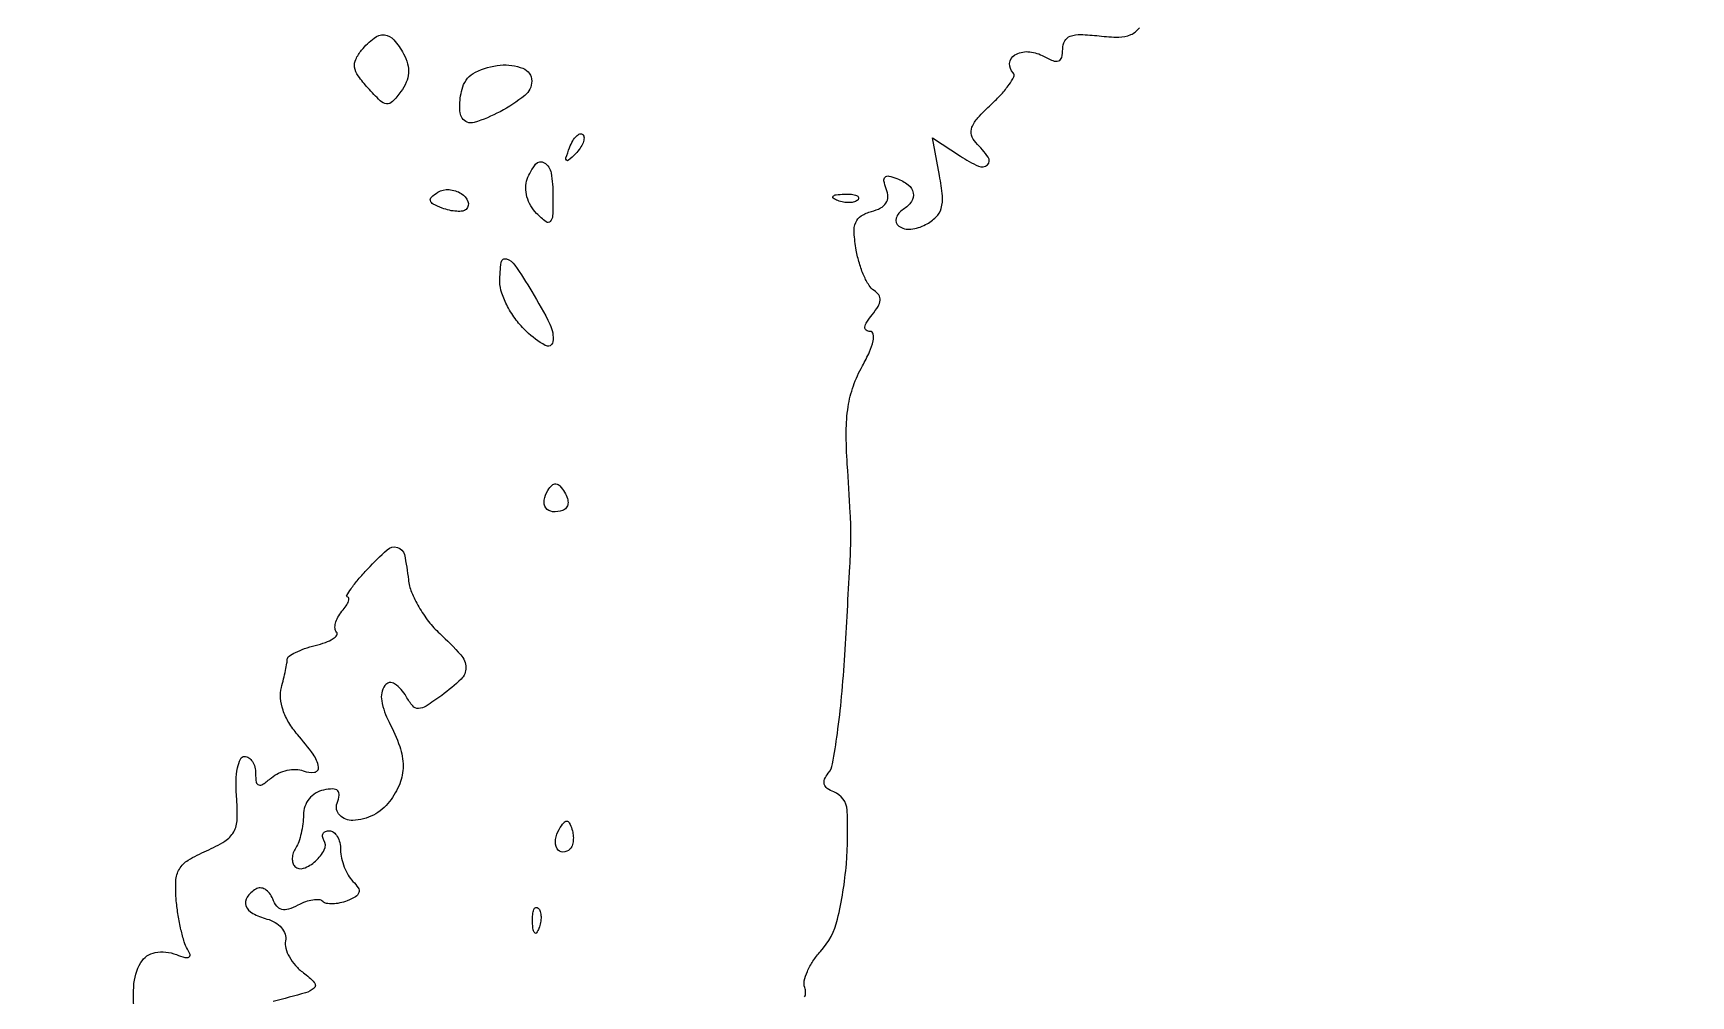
# Model space of a CAD drawing. Extents: x 0 to 4160, y 0 to 3120.
# Drawn here: x 288.1 to 444.2, y 2606.5 to 2697.1 of the extents above; entities that cross this region are included whole.
import ezdxf

# ---------------------------------------------------------------- set-up
doc = ezdxf.new("R2010")
doc.units = 0

msp = doc.modelspace()

# ---------------------------------------------------------------- linework, layer by layer
for points in [[(4159.499279, 606.274193, 0.000001), (4159.667734, 974.478125, 0.000057)], [(757.647081, 3119.740147, 0.000002), (520.492565, 3119.487217, 0.4139)], [(1964.75, 0.149832, 0.000016), (2717.930904, 0.232101, 0.000028), (3351.473438, 0.357111)], [(360.692286, 2606.367188, 0.130682), (360.79683, 2606.772712, 0.085772), (360.710614, 2607.25, -0.143487), (360.66981, 2607.878752, -0.048306), (360.958971, 2608.760888, -0.043343), (361.487046, 2609.72769, -0.037716), (362.196499, 2610.638131, 0.126625), (363.797958, 2613.673815, 0.037827), (364.627802, 2618.885203, 0.034212), (364.697902, 2623.929917, 0.295661), (363.435729, 2625.663037, -0.063584), (362.832842, 2625.98725, -0.167648), (362.552486, 2626.381463, -0.175599), (362.581515, 2626.851566, -0.070968), (362.922901, 2627.407101, 0.130878), (363.332798, 2628.295119, 0.008263), (363.78258, 2631.161567, 0.011707), (364.186817, 2634.639629, 0.008408), (364.481798, 2638.540318, 0.000616), (364.960164, 2646.860353, 0.010742), (365.05426, 2649.569631, 0.017403), (365.003585, 2651.918588, 0.002789), (364.719463, 2656.498875, -0.017271), (364.618407, 2659.560827, -0.037721), (364.798809, 2661.900531, -0.046169), (365.289829, 2663.867513, -0.043741), (366.139785, 2665.748875, 0.021067), (366.81167, 2667.072789, 0.052387), (367.155865, 2668.101693, 0.103869), (367.163111, 2668.751503, 0.357948), (366.860471, 2669, -0.157726), (366.49407, 2669.118531, -0.274874), (366.3712, 2669.402357, -0.114378), (366.550373, 2669.884629, -0.027317), (367.063253, 2670.576215, 0.035415), (367.623929, 2671.35839, 0.11902), (367.817268, 2671.953351, 0.17532), (367.684149, 2672.434644, 0.100403), (367.239461, 2672.852005, -0.117749), (366.766579, 2673.327346, -0.03327), (366.279128, 2674.259392, -0.031559), (365.852778, 2675.419251, -0.028702), (365.559771, 2676.66073, -0.026212), (365.358854, 2678.299781, -0.112855), (365.509742, 2679.264185, -0.162616), (366.027454, 2679.875888, -0.072688), (367.010135, 2680.292399, 0.058081), (367.85162, 2680.620533, 0.127285), (368.358059, 2681.083934, 0.147811), (368.532781, 2681.684667, 0.089223), (368.392786, 2682.4188, -0.038606), (368.170982, 2683.164161, -0.256053), (368.277838, 2683.523195, -0.253841), (368.639122, 2683.628261, -0.038077), (369.388659, 2683.404352, -0.07451), (370.461244, 2682.797116, -0.178227), (370.935347, 2682.030984, -0.20722), (370.765813, 2681.224745, -0.100665), (369.983688, 2680.489919, 0.169384), (369.316086, 2679.667116, 0.342224), (369.558666, 2678.918611, 0.176157), (370.703089, 2678.627374, 0.098278), (372.095869, 2679.051307, 0.069311), (373.070298, 2679.761475, 0.132354), (373.564319, 2680.58671, 0.092682), (373.671327, 2681.754134, 0.023008), (373.403361, 2683.663436), (372.736362, 2687.218848), (375.368181, 2685.494414, 0.036199), (377.070096, 2684.547625, 0.297246), (377.907109, 2684.667757, 0.383777), (377.992402, 2685.390289, 0.042529), (376.825963, 2686.774037, -0.12913), (376.417842, 2687.472893, -0.164534), (376.458194, 2688.213606, -0.089445), (377.021027, 2689.113367, -0.0215), (378.264244, 2690.369089, 0.020138), (379.226728, 2691.335975, 0.032912), (379.951034, 2692.237091, 0.035819), (380.394356, 2692.977268, 0.324034), (380.338146, 2693.328521, -0.220723), (380.007032, 2694.233031, -0.240835), (380.498044, 2695.022806, -0.14733), (381.721355, 2695.33431, -0.112517), (383.060688, 2694.967521, 0.025093), (384.074689, 2694.488634, 0.175325), (384.612971, 2694.464975, 0.266422), (384.910558, 2694.786437, 0.056586), (385, 2695.574222, -0.123104), (385.192982, 2696.346162, -0.18544), (385.711134, 2696.795265, -0.095961), (386.693995, 2696.949929, -0.020243), (388.434462, 2696.817858, 0.027919), (390.280225, 2696.706248, 0.103155), (391.418216, 2696.938128, 0.129376), (392.226498, 2697.570528, 0.055565)], [(297.638084, 2603.674116, -0.035326), (297.525849, 2607.332763, -0.122824), (298.184535, 2609.586216, -0.220308), (299.551699, 2610.538309, -0.136087), (301.537297, 2610.347314, 0.021958), (302.348412, 2610.076268, 0.185578), (302.725004, 2610.109642, 0.376193), (302.825556, 2610.350286, 0.057497), (302.585994, 2610.860859, -0.064444), (302.27923, 2611.538911, -0.017074), (301.97079, 2612.68906, -0.017031), (301.707043, 2614.032851, -0.01677), (301.533776, 2615.398381, -0.033461), (301.485374, 2617.275696, -0.12534), (301.820555, 2618.396865, -0.122962), (302.655282, 2619.232968, -0.031657), (304.361827, 2620.117583, 0.032485), (306.110195, 2621.027553, 0.130692), (306.937845, 2621.887867, 0.12073), (307.26359, 2623.084207, 0.025904), (307.206718, 2625.25, -0.024933), (307.165335, 2626.717374, -0.043962), (307.29777, 2627.921672, -0.058202), (307.566307, 2628.749524, -0.293207), (307.956718, 2629, -0.153279), (308.354602, 2628.875091, -0.098051), (308.693536, 2628.523407, -0.080674), (308.922219, 2627.997915, -0.062446), (309, 2627.377555, 0.0357), (309.057808, 2626.568944, 0.301897), (309.288976, 2626.310181, 0.219129), (309.6873, 2626.381087, 0.021283), (310.487265, 2626.989431, -0.065458), (311.168467, 2627.418406, -0.054222), (311.982012, 2627.690651, -0.056234), (312.798715, 2627.77444, -0.08931), (313.487265, 2627.64326, 0.121367), (314.547063, 2627.510247, 0.426405), (314.91817, 2628.000467, 0.117486), (314.422961, 2629.198232, 0.02213), (312.941132, 2631.067876, -0.042985), (312.130266, 2632.183433, -0.052923), (311.586192, 2633.348571, -0.059328), (311.343312, 2634.473714, -0.089383), (311.427477, 2635.470886, 0.006615), (311.637209, 2636.294785, 0.007439), (311.816545, 2637.092415, 0.00689), (311.949531, 2637.774686, 0.039382), (311.986345, 2638.141592, -0.244977), (312.144254, 2638.42943, -0.032541), (312.765026, 2638.787732, -0.031638), (313.614064, 2639.141869, -0.021504), (314.617999, 2639.44026, 0.026057), (315.579738, 2639.735661, 0.053153), (316.287972, 2640.083308, 0.095896), (316.649388, 2640.422526, 0.368222), (316.626675, 2640.706659, -0.182766), (316.476493, 2641.039502, -0.078987), (316.52351, 2641.531208, -0.063136), (316.74988, 2642.099482, -0.046919), (317.131121, 2642.657991, 0.024027), (317.518752, 2643.173566, 0.053719), (317.748903, 2643.605785, 0.113789), (317.792769, 2643.885861, 0.393497), (317.670194, 2644, -0.575964), (317.583935, 2644.148689, -0.024572), (317.98758, 2644.780416, -0.021481), (318.653192, 2645.636875, -0.010948), (319.557679, 2646.656737, -0.023447), (321.378677, 2648.445623, -0.253067), (322.349003, 2648.676805, -0.280207), (323.005443, 2647.989673, -0.027492), (323.389127, 2645.629956, 0.070817), (323.684888, 2644.460027, 0.034426), (324.367715, 2643.074307, 0.033284), (325.291396, 2641.70429, 0.040932), (326.332656, 2640.567509, -0.022209), (328.318835, 2638.555653, -0.177346), (328.798846, 2637.366045, -0.213265), (328.351939, 2636.27184, -0.033521), (326.521887, 2634.743528, -0.013884), (325.04925, 2633.733861, -0.13593), (324.336582, 2633.511032, -0.229742), (323.795166, 2633.752043, -0.047569), (323.184989, 2634.633926, 0.115169), (322.085888, 2635.838775, 0.416406), (321.167737, 2635.664861, 0.197972), (320.870527, 2634.225084, 0.073509), (321.561929, 2632.233065, -0.035302), (322.566931, 2629.922378, -0.083577), (322.888786, 2628.079632, -0.099137), (322.569472, 2626.432425, -0.065142), (321.607954, 2624.75, -0.111553), (320.087474, 2623.471126, -0.112216), (318.168186, 2622.973643, -0.206762), (316.917911, 2623.469622, -0.296174), (316.677293, 2624.601424, 0.055022), (316.872542, 2625.345937, 0.242556), (316.730347, 2625.761918, 0.202926), (316.279968, 2625.934061, 0.039377), (315.395909, 2625.832798, 0.088798), (314.646106, 2625.54207, 0.086518), (314.035907, 2625.007283, 0.085597), (313.637906, 2624.292032, 0.084451), (313.5, 2623.481374, -0.031563), (313.446918, 2622.641325, -0.025866), (313.287674, 2621.755813, -0.026611), (313.054883, 2620.954895, -0.060303), (312.777186, 2620.38948, 0.062362), (312.547931, 2619.917814, 0.068878), (312.451998, 2619.419877, 0.078214), (312.498378, 2618.972588, 0.132255), (312.685177, 2618.648156, 0.292359), (313.514851, 2618.465643, 0.095146), (314.640156, 2619.143328, 0.091072), (315.465069, 2620.211988, 0.263162), (315.429973, 2621.113307, -0.096707), (315.30238, 2621.451507, -0.174428), (315.354029, 2621.739534, -0.171182), (315.578731, 2621.932242, -0.09272), (315.940983, 2622, -0.166206), (316.34498, 2621.861892, -0.095335), (316.688914, 2621.47125, -0.076258), (316.921394, 2620.888489, -0.056901), (317, 2620.2, 0.05507), (317.085589, 2619.425268, 0.038699), (317.34287, 2618.58588, 0.039129), (317.720083, 2617.810927, 0.063632), (318.167217, 2617.232783, -0.053524), (318.653597, 2616.629413, -0.218633), (318.718105, 2616.174991, -0.19067), (318.413665, 2615.787781, -0.040341), (317.624089, 2615.409244, -0.038566), (316.926176, 2615.2015, -0.045697), (316.243329, 2615.118546, -0.051749), (315.670726, 2615.160909, -0.153218), (315.325389, 2615.341278, 0.179831), (314.975917, 2615.501359, 0.05618), (314.39035, 2615.478768, 0.047955), (313.688693, 2615.302115, 0.037247), (312.968478, 2614.98313, -0.045819), (312.098407, 2614.615451, -0.140029), (311.464059, 2614.596413, -0.167491), (310.984696, 2614.910576, -0.073216), (310.607024, 2615.581696, 0.070285), (310.305033, 2616.125728, 0.100489), (309.892465, 2616.490071, 0.123749), (309.437124, 2616.619455, 0.147092), (309.007063, 2616.504365, 0.102116), (308.194027, 2615.736088, 0.247148), (308.093574, 2614.940418, 0.181742), (308.724089, 2614.219435, 0.059294), (310.061634, 2613.694133, -0.067899), (310.84082, 2613.372599, -0.085167), (311.439208, 2612.871766, -0.098457), (311.777054, 2612.26452, -0.129064), (311.811634, 2611.633213, 0.120473), (311.837746, 2610.942778, 0.058864), (312.179043, 2610.124572, 0.053366), (312.758179, 2609.312335, 0.05221), (313.5, 2608.634396, -0.044436), (314.524174, 2607.727166, -0.414298), (314.508974, 2607.193681, -0.122487), (313.707016, 2606.741924, -0.005579), (310.638035, 2605.931776)]]:
    msp.add_lwpolyline(points, format="xyb")
for points in [[(322.92607, 2695.13814, -0.056015), (323.302894, 2694.193277, -0.08458), (323.390095, 2693.313659, -0.084586), (323.181094, 2692.454835, -0.05603), (322.676213, 2691.571872, -0.0335), (321.886929, 2690.631652, -0.233017), (321.338483, 2690.432938, -0.166757), (320.73024, 2690.719829, -0.016009), (319.576947, 2691.914974, -0.028141), (318.661235, 2693.048985, -0.115102), (318.323978, 2693.860587, -0.152791), (318.428285, 2694.608358, -0.062805), (318.984433, 2695.481242, -0.05277), (320.151323, 2696.61871, -0.190769), (321.127022, 2696.910063, -0.195181), (322.022724, 2696.452434, -0.055442)], [(335, 2692.573242, -0.228193), (334.341368, 2691.20524, -0.046282), (332.026383, 2689.685577, -0.047625), (329.570318, 2688.666746, -0.341202), (328.444355, 2689.090035, -0.105337), (328.267449, 2689.584359, -0.038471), (328.224987, 2690.330209, -0.036056), (328.303355, 2691.178563, -0.035799), (328.50284, 2692.008949, -0.202791), (329.697961, 2693.406475, -0.094409), (332.037052, 2694.06618, -0.113297), (334.178135, 2693.766645, -0.311027)], [(339.124088, 2685.733333, -0.011214), (338.463552, 2685.106486, -0.400052), (338.270328, 2685.111181, -0.286372), (338.21821, 2685.336218, -0.008399), (338.564293, 2686.293128, -0.036269), (338.866277, 2686.940734, -0.070189), (339.210949, 2687.395085, -0.120343), (339.538684, 2687.59249, -0.278911), (339.806872, 2687.526461, -0.20742), (339.927901, 2687.220211, -0.082976), (339.837219, 2686.768815, -0.063152), (339.558688, 2686.246577, -0.043285)], [(337, 2681.785714, -0.008812), (336.966287, 2679.872861, -0.178453), (336.75, 2679.344334, -0.393716), (336.354854, 2679.313044, -0.028574), (335.463256, 2680.108173, -0.066386), (334.911584, 2680.82963, -0.062393), (334.554164, 2681.685446, -0.065733), (334.431667, 2682.556508, -0.093986), (334.570245, 2683.322459, -0.074356), (335.371372, 2684.738534, -0.38541), (336.182983, 2684.879341, -0.213394), (336.822903, 2683.916043, -0.041494)], [(328.826461, 2680.493128, -0.162746), (328.500504, 2680.330521, -0.048551), (327.937643, 2680.306277, -0.043035), (327.26003, 2680.401764, -0.035113), (326.559282, 2680.615625, -0.026338), (325.719357, 2680.989777, -0.211702), (325.459067, 2681.31046, -0.284351), (325.561057, 2681.652858, -0.043438), (326.157795, 2682.097523, -0.159175), (327.213714, 2682.353543, -0.116389), (328.370793, 2681.983454, -0.168547), (328.988003, 2681.244011, -0.294872)], [(365.729167, 2681.395833, -0.126455), (365.402231, 2681.202593, -0.060344), (364.916927, 2681.123424, -0.05415), (364.359369, 2681.160852, -0.051402), (363.8125, 2681.316886, -0.054073), (363.395823, 2681.538436, -0.470617), (363.37858, 2681.720685, -0.168741), (363.670344, 2681.862007, -0.018894), (364.416667, 2681.921053, -0.028489), (365.112848, 2681.910055, -0.077125), (365.592839, 2681.799335, -0.208169), (365.77538, 2681.614691, -0.296942)], [(335.01096, 2672.75, -0.020795), (336.715867, 2669.672823, -0.15108), (336.989239, 2668.025703, -0.533794), (336.276482, 2667.677224, -0.057137), (334.5, 2669, -0.04365), (333.543333, 2670.070372, -0.037766), (332.734375, 2671.341889, -0.039555), (332.178078, 2672.614642, -0.08344), (332, 2673.674314, -0.034011), (332.125289, 2675.514093, -0.462456), (332.624095, 2675.832741, -0.172288), (333.415412, 2675.244704, -0.010741)], [(337.905454, 2652.145833, -0.105435), (336.971294, 2652.032286, -0.21625), (336.342919, 2652.387974, -0.203585), (336.173645, 2653.11717, -0.095285), (336.524864, 2654.040232, -0.060422), (336.915023, 2654.5284, -0.226851), (337.276151, 2654.651965, -0.186249), (337.650668, 2654.454721, -0.040481), (338.092954, 2653.856763, -0.059411), (338.358425, 2653.28882, -0.10734), (338.411849, 2652.780462, -0.141913), (338.250559, 2652.389303, -0.142632)], [(338.604167, 2620.270833, -0.198339), (337.941134, 2619.995338, -0.274516), (337.399603, 2620.315272, -0.160291), (337.239822, 2621.176395, -0.105175), (337.582949, 2622.134215, -0.024362), (338.012891, 2622.759582, -0.233206), (338.294341, 2622.899578, -0.286646), (338.536207, 2622.749629, -0.033951), (338.787251, 2622.138246, -0.052621), (338.903448, 2621.610215, -0.052345), (338.907167, 2621.068604, -0.057227), (338.805016, 2620.594136, -0.115259)], [(335.683114, 2612.8125, -0.054073), (335.461564, 2612.395823, -0.470617), (335.279315, 2612.37858, -0.168741), (335.137993, 2612.670344, -0.018894), (335.078947, 2613.416667, -0.028489), (335.089945, 2614.112848, -0.077125), (335.200665, 2614.592839, -0.208169), (335.385309, 2614.77538, -0.296942), (335.604167, 2614.729167, -0.126455), (335.797407, 2614.402231, -0.060344), (335.876576, 2613.916927, -0.05415), (335.839148, 2613.359369, -0.051402)]]:
    msp.add_lwpolyline(points, format="xyb", close=True)

doc.saveas('drawing.dxf')
